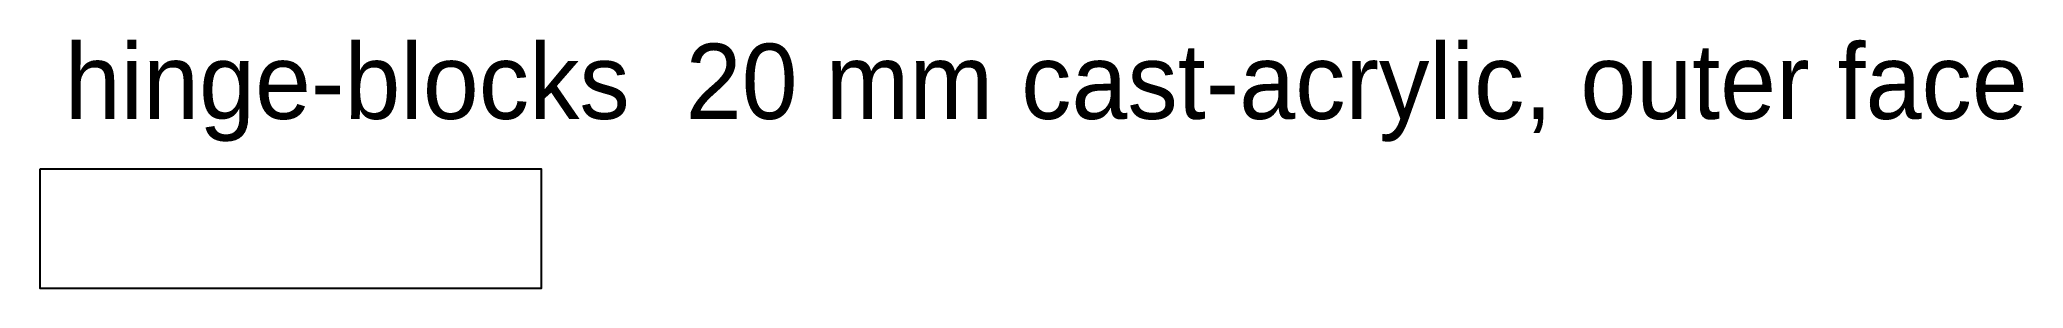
# Model space of a CAD drawing. Header units: millimetres. Extents: x 0 to 158, y 0 to 20.
import ezdxf

# ---------------------------------------------------------------- set-up
doc = ezdxf.new("R2010")
doc.units = ezdxf.units.MM
doc.layers.add('CUT_OUTSIDE', color=1, linetype='Continuous')
doc.layers.add('NOTES', color=7, linetype='Continuous')

msp = doc.modelspace()

# ---------------------------------------------------------------- linework, layer by layer
at = {"layer": 'CUT_OUTSIDE'}
msp.add_lwpolyline([(0, 9.5), (0, 0), (40, 0), (40, 9.5), (0, 9.5)], close=True, dxfattribs=at)

# ---------------------------------------------------------------- texts
at = {"layer": 'NOTES'}
msp.add_text('hinge-blocks  20 mm cast-acrylic, outer face', height=6, dxfattribs=at).set_placement((2, 13.5))

doc.saveas('drawing.dxf')
